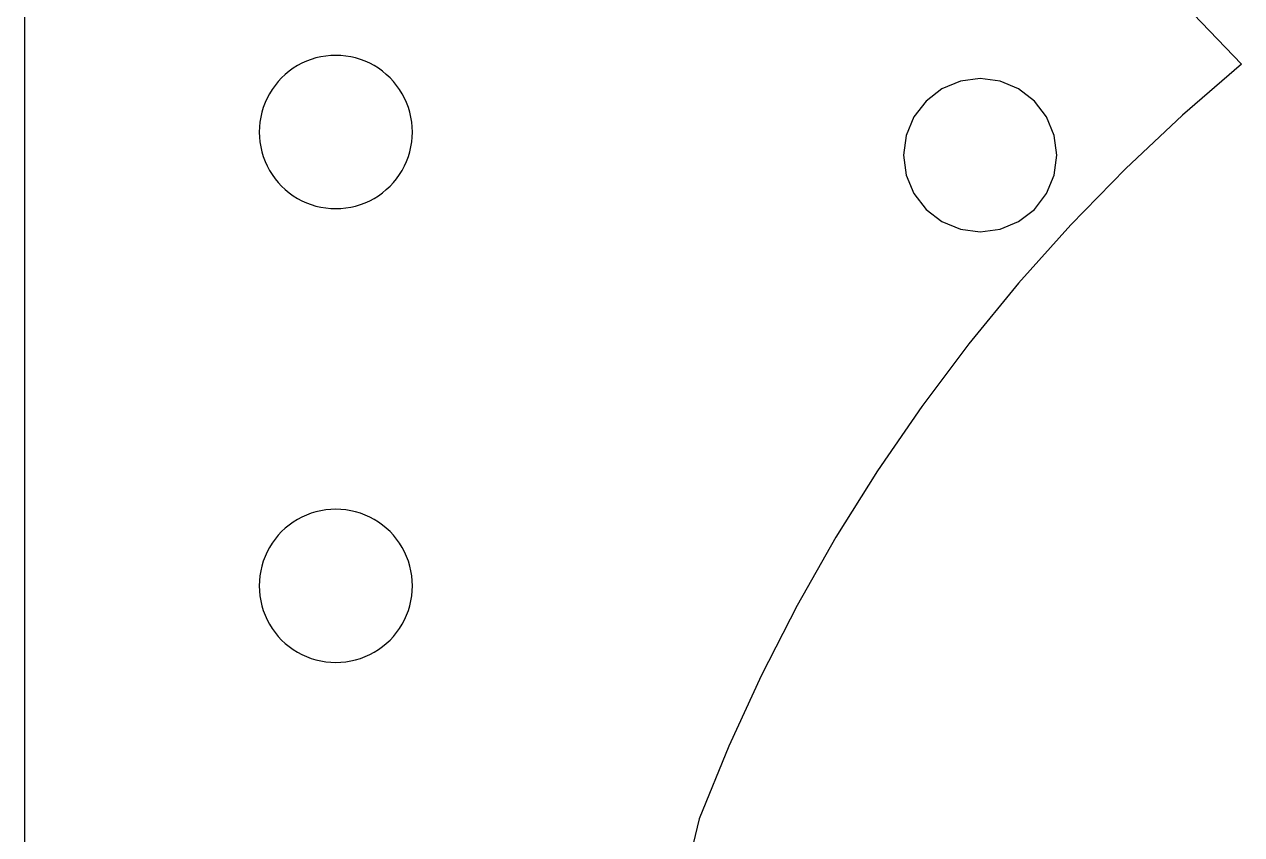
# Model space of a CAD drawing. Header units: metres. Extents: x 14 to 46, y 3 to 132.
# Drawn here: x 20.4 to 45.82, y 19.28 to 36.2 of the extents above; entities that cross this region are included whole.
import ezdxf

# ---------------------------------------------------------------- set-up
doc = ezdxf.new("R2010")
doc.units = ezdxf.units.M

msp = doc.modelspace()

# ---------------------------------------------------------------- linework, layer by layer
at = {"layer": 'Arm#1'}
for p, q in [((20.401, 42.518), (20.399, 15.942)), ((45.819, 35.373), (41.318, 40.062)), ((26.103, 35.34), (26.014, 35.285)), ((26.103, 35.34), (26.014, 35.285)), ((26.103, 35.34, -4), (26.014, 35.285, -4)), ((26.195, 35.389), (26.103, 35.34)), ((26.195, 35.389, -4), (26.103, 35.34, -4)), ((26.195, 35.389), (26.103, 35.34)), ((26.103, 35.34, -4), (26.103, 35.34)), ((26.291, 35.433), (26.195, 35.389)), ((26.291, 35.433), (26.195, 35.389)), ((26.291, 35.433, -4), (26.195, 35.389, -4)), ((26.195, 35.389, -4), (26.195, 35.389)), ((26.389, 35.47), (26.291, 35.433)), ((26.389, 35.47, -4), (26.291, 35.433, -4)), ((26.389, 35.47), (26.291, 35.433)), ((26.291, 35.433, -4), (26.291, 35.433)), ((26.489, 35.5), (26.389, 35.47)), ((26.489, 35.5, -4), (26.389, 35.47, -4)), ((26.489, 35.5), (26.389, 35.47)), ((26.389, 35.47, -4), (26.389, 35.47)), ((26.591, 35.524), (26.489, 35.5)), ((26.591, 35.524, -4), (26.489, 35.5, -4)), ((26.591, 35.524), (26.489, 35.5)), ((26.489, 35.5, -4), (26.489, 35.5)), ((26.694, 35.541), (26.591, 35.524)), ((26.694, 35.541, -4), (26.591, 35.524, -4)), ((26.694, 35.541), (26.591, 35.524)), ((26.591, 35.524, -4), (26.591, 35.524)), ((26.798, 35.551), (26.694, 35.541)), ((26.798, 35.551), (26.694, 35.541)), ((26.798, 35.551, -4), (26.694, 35.541, -4)), ((26.694, 35.541, -4), (26.694, 35.541)), ((26.903, 35.554), (26.798, 35.551)), ((26.903, 35.554), (26.798, 35.551)), ((26.903, 35.554, -4), (26.798, 35.551, -4)), ((26.798, 35.551, -4), (26.798, 35.551)), ((27.008, 35.551), (26.903, 35.554)), ((27.008, 35.551), (26.903, 35.554)), ((26.903, 35.554, -4), (26.903, 35.554)), ((27.008, 35.551, -4), (26.903, 35.554, -4)), ((27.112, 35.541), (27.008, 35.551)), ((27.112, 35.541, -4), (27.008, 35.551, -4)), ((27.112, 35.541), (27.008, 35.551)), ((27.008, 35.551, -4), (27.008, 35.551)), ((27.215, 35.524), (27.112, 35.541)), ((27.112, 35.541, -4), (27.112, 35.541)), ((27.215, 35.524), (27.112, 35.541)), ((27.215, 35.524, -4), (27.112, 35.541, -4)), ((27.317, 35.5), (27.215, 35.524)), ((27.317, 35.5, -4), (27.215, 35.524, -4)), ((27.317, 35.5), (27.215, 35.524)), ((27.215, 35.524, -4), (27.215, 35.524)), ((27.417, 35.47), (27.317, 35.5)), ((27.317, 35.5, -4), (27.317, 35.5)), ((27.417, 35.47, -4), (27.317, 35.5, -4)), ((27.417, 35.47), (27.317, 35.5)), ((27.515, 35.433), (27.417, 35.47)), ((27.515, 35.433, -4), (27.417, 35.47, -4)), ((27.417, 35.47, -4), (27.417, 35.47)), ((27.515, 35.433), (27.417, 35.47)), ((27.611, 35.389), (27.515, 35.433)), ((27.611, 35.389, -4), (27.515, 35.433, -4)), ((27.611, 35.389), (27.515, 35.433)), ((27.515, 35.433, -4), (27.515, 35.433)), ((27.703, 35.34), (27.611, 35.389)), ((27.611, 35.389, -4), (27.611, 35.389)), ((27.703, 35.34), (27.611, 35.389)), ((27.703, 35.34, -4), (27.611, 35.389, -4)), ((27.792, 35.285), (27.703, 35.34)), ((27.792, 35.285), (27.703, 35.34)), ((27.703, 35.34, -4), (27.703, 35.34)), ((27.792, 35.285, -4), (27.703, 35.34, -4)), ((45.819, 35.373), (44.582, 34.305)), ((25.772, 35.086), (25.7, 35.009)), ((25.772, 35.086, -4), (25.7, 35.009, -4)), ((25.772, 35.086), (25.7, 35.009)), ((25.848, 35.157), (25.772, 35.086)), ((25.848, 35.157), (25.772, 35.086)), ((25.848, 35.157, -4), (25.772, 35.086, -4)), ((25.772, 35.086, -4), (25.772, 35.086)), ((25.929, 35.224), (25.848, 35.157)), ((25.929, 35.224), (25.848, 35.157)), ((25.929, 35.224, -4), (25.848, 35.157, -4)), ((25.848, 35.157, -4), (25.848, 35.157)), ((26.014, 35.285), (25.929, 35.224)), ((26.014, 35.285), (25.929, 35.224)), ((26.014, 35.285, -4), (25.929, 35.224, -4)), ((25.929, 35.224, -4), (25.929, 35.224)), ((26.014, 35.285, -4), (26.014, 35.285)), ((27.877, 35.224), (27.792, 35.285)), ((27.792, 35.285, -4), (27.792, 35.285)), ((27.877, 35.224, -4), (27.792, 35.285, -4)), ((27.877, 35.224), (27.792, 35.285)), ((27.958, 35.157), (27.877, 35.224)), ((27.958, 35.157, -4), (27.877, 35.224, -4)), ((27.958, 35.157), (27.877, 35.224)), ((27.877, 35.224, -4), (27.877, 35.224)), ((28.035, 35.086), (27.958, 35.157)), ((27.958, 35.157, -4), (27.958, 35.157)), ((28.035, 35.086, -4), (27.958, 35.157, -4)), ((28.035, 35.086), (27.958, 35.157)), ((28.106, 35.009), (28.035, 35.086)), ((28.035, 35.086, -4), (28.035, 35.086)), ((28.106, 35.009, -4), (28.035, 35.086, -4)), ((28.106, 35.009), (28.035, 35.086)), ((25.573, 34.843), (25.518, 34.754)), ((25.573, 34.843, -4), (25.518, 34.754, -4)), ((25.573, 34.843), (25.518, 34.754)), ((25.634, 34.928), (25.573, 34.843)), ((25.634, 34.928, -4), (25.573, 34.843, -4)), ((25.634, 34.928), (25.573, 34.843)), ((25.573, 34.843, -4), (25.573, 34.843)), ((25.7, 35.009), (25.634, 34.928)), ((25.7, 35.009, -4), (25.634, 34.928, -4)), ((25.7, 35.009), (25.634, 34.928)), ((25.634, 34.928, -4), (25.634, 34.928)), ((25.7, 35.009, -4), (25.7, 35.009)), ((28.173, 34.928), (28.106, 35.009)), ((28.173, 34.928, -4), (28.106, 35.009, -4)), ((28.106, 35.009, -4), (28.106, 35.009)), ((28.173, 34.928), (28.106, 35.009)), ((28.233, 34.843), (28.173, 34.928)), ((28.233, 34.843, -4), (28.173, 34.928, -4)), ((28.233, 34.843), (28.173, 34.928)), ((28.173, 34.928, -4), (28.173, 34.928)), ((28.289, 34.754), (28.233, 34.843)), ((28.233, 34.843, -4), (28.233, 34.843)), ((28.289, 34.754), (28.233, 34.843)), ((28.289, 34.754, -4), (28.233, 34.843, -4)), ((39.561, 34.855), (39.23, 34.601)), ((39.947, 35.015), (39.561, 34.855)), ((40.361, 35.07), (39.947, 35.015)), ((40.775, 35.015), (40.361, 35.07)), ((41.161, 34.855), (40.775, 35.015)), ((41.493, 34.601), (41.161, 34.855)), ((25.468, 34.662), (25.425, 34.567)), ((25.468, 34.662), (25.425, 34.567)), ((25.468, 34.662, -4), (25.425, 34.567, -4)), ((25.518, 34.754), (25.468, 34.662)), ((25.518, 34.754), (25.468, 34.662)), ((25.518, 34.754, -4), (25.468, 34.662, -4)), ((25.468, 34.662, -4), (25.468, 34.662)), ((25.518, 34.754, -4), (25.518, 34.754)), ((28.338, 34.662), (28.289, 34.754)), ((28.289, 34.754, -4), (28.289, 34.754)), ((28.338, 34.662, -4), (28.289, 34.754, -4)), ((28.338, 34.662), (28.289, 34.754)), ((28.381, 34.567), (28.338, 34.662)), ((28.381, 34.567, -4), (28.338, 34.662, -4)), ((28.381, 34.567), (28.338, 34.662)), ((28.338, 34.662, -4), (28.338, 34.662)), ((39.23, 34.601), (38.976, 34.27)), ((41.747, 34.27), (41.493, 34.601)), ((25.358, 34.369), (25.334, 34.267)), ((25.358, 34.369, -4), (25.334, 34.267, -4)), ((25.358, 34.369), (25.334, 34.267)), ((25.388, 34.469), (25.358, 34.369)), ((25.388, 34.469, -4), (25.358, 34.369, -4)), ((25.388, 34.469), (25.358, 34.369)), ((25.358, 34.369, -4), (25.358, 34.369)), ((25.425, 34.567), (25.388, 34.469)), ((25.425, 34.567), (25.388, 34.469)), ((25.425, 34.567, -4), (25.388, 34.469, -4)), ((25.388, 34.469, -4), (25.388, 34.469)), ((25.425, 34.567, -4), (25.425, 34.567)), ((28.418, 34.469), (28.381, 34.567)), ((28.381, 34.567, -4), (28.381, 34.567)), ((28.418, 34.469), (28.381, 34.567)), ((28.418, 34.469, -4), (28.381, 34.567, -4)), ((28.449, 34.369), (28.418, 34.469)), ((28.449, 34.369, -4), (28.418, 34.469, -4)), ((28.449, 34.369), (28.418, 34.469)), ((28.418, 34.469, -4), (28.418, 34.469)), ((28.472, 34.267), (28.449, 34.369)), ((28.449, 34.369, -4), (28.449, 34.369)), ((28.472, 34.267), (28.449, 34.369)), ((28.472, 34.267, -4), (28.449, 34.369, -4)), ((25.317, 34.163), (25.307, 34.059)), ((25.317, 34.163), (25.307, 34.059)), ((25.317, 34.163, -4), (25.307, 34.059, -4)), ((25.334, 34.267), (25.317, 34.163)), ((25.334, 34.267, -4), (25.317, 34.163, -4)), ((25.334, 34.267), (25.317, 34.163)), ((25.317, 34.163, -4), (25.317, 34.163)), ((25.334, 34.267, -4), (25.334, 34.267)), ((28.489, 34.163), (28.472, 34.267)), ((28.472, 34.267, -4), (28.472, 34.267)), ((28.489, 34.163, -4), (28.472, 34.267, -4)), ((28.489, 34.163), (28.472, 34.267)), ((28.5, 34.059), (28.489, 34.163)), ((28.489, 34.163, -4), (28.489, 34.163)), ((28.5, 34.059, -4), (28.489, 34.163, -4)), ((28.5, 34.059), (28.489, 34.163)), ((38.976, 34.27), (38.816, 33.884)), ((41.907, 33.884), (41.747, 34.27)), ((44.582, 34.305), (43.392, 33.184)), ((25.307, 34.059), (25.303, 33.954)), ((25.307, 34.059, -4), (25.303, 33.954, -4)), ((25.307, 34.059), (25.303, 33.954)), ((25.303, 33.954), (25.307, 33.85)), ((25.303, 33.954), (25.307, 33.85)), ((25.303, 33.954, -4), (25.303, 33.954)), ((25.303, 33.954, -4), (25.307, 33.85, -4)), ((25.307, 34.059, -4), (25.307, 34.059)), ((25.307, 33.85), (25.317, 33.746)), ((25.307, 33.85), (25.317, 33.746)), ((25.307, 33.85, -4), (25.317, 33.746, -4)), ((25.307, 33.85, -4), (25.307, 33.85)), ((28.489, 33.746), (28.5, 33.85)), ((28.489, 33.746, -4), (28.5, 33.85, -4)), ((28.489, 33.746), (28.5, 33.85)), ((28.503, 33.954), (28.5, 34.059)), ((28.503, 33.954, -4), (28.5, 34.059, -4)), ((28.503, 33.954), (28.5, 34.059)), ((28.5, 34.059, -4), (28.5, 34.059)), ((28.5, 33.85), (28.503, 33.954)), ((28.5, 33.85), (28.503, 33.954)), ((28.5, 33.85, -4), (28.503, 33.954, -4)), ((28.5, 33.85, -4), (28.5, 33.85)), ((28.503, 33.954, -4), (28.503, 33.954)), ((38.816, 33.884), (38.761, 33.47)), ((41.961, 33.47), (41.907, 33.884)), ((25.317, 33.746), (25.334, 33.642)), ((25.317, 33.746, -4), (25.317, 33.746)), ((25.317, 33.746, -4), (25.334, 33.642, -4)), ((25.317, 33.746), (25.334, 33.642)), ((25.334, 33.642), (25.358, 33.54)), ((25.334, 33.642, -4), (25.334, 33.642)), ((25.334, 33.642, -4), (25.358, 33.54, -4)), ((25.334, 33.642), (25.358, 33.54)), ((28.449, 33.54), (28.472, 33.642)), ((28.449, 33.54, -4), (28.472, 33.642, -4)), ((28.449, 33.54), (28.472, 33.642)), ((28.472, 33.642), (28.489, 33.746)), ((28.472, 33.642, -4), (28.489, 33.746, -4)), ((28.472, 33.642), (28.489, 33.746)), ((28.472, 33.642, -4), (28.472, 33.642)), ((28.489, 33.746, -4), (28.489, 33.746)), ((25.358, 33.54), (25.388, 33.44)), ((25.358, 33.54), (25.388, 33.44)), ((25.358, 33.54, -4), (25.388, 33.44, -4)), ((25.358, 33.54, -4), (25.358, 33.54)), ((25.388, 33.44), (25.425, 33.342)), ((25.388, 33.44, -4), (25.425, 33.342, -4)), ((25.388, 33.44, -4), (25.388, 33.44)), ((25.388, 33.44), (25.425, 33.342)), ((25.425, 33.342), (25.468, 33.247)), ((25.425, 33.342), (25.468, 33.247)), ((25.425, 33.342, -4), (25.425, 33.342)), ((25.425, 33.342, -4), (25.468, 33.247, -4)), ((28.338, 33.247), (28.381, 33.342)), ((28.338, 33.247), (28.381, 33.342)), ((28.338, 33.247, -4), (28.381, 33.342, -4)), ((28.381, 33.342), (28.418, 33.44)), ((28.381, 33.342, -4), (28.418, 33.44, -4)), ((28.381, 33.342), (28.418, 33.44)), ((28.381, 33.342, -4), (28.381, 33.342)), ((28.418, 33.44), (28.449, 33.54)), ((28.418, 33.44, -4), (28.449, 33.54, -4)), ((28.418, 33.44), (28.449, 33.54)), ((28.418, 33.44, -4), (28.418, 33.44)), ((28.449, 33.54, -4), (28.449, 33.54)), ((38.761, 33.47), (38.816, 33.055)), ((41.907, 33.055), (41.961, 33.47)), ((25.468, 33.247), (25.518, 33.154)), ((25.468, 33.247, -4), (25.468, 33.247)), ((25.468, 33.247, -4), (25.518, 33.154, -4)), ((25.468, 33.247), (25.518, 33.154)), ((25.518, 33.154), (25.573, 33.066)), ((25.518, 33.154), (25.573, 33.066)), ((25.518, 33.154, -4), (25.573, 33.066, -4)), ((25.518, 33.154, -4), (25.518, 33.154)), ((25.573, 33.066), (25.634, 32.98)), ((25.573, 33.066, -4), (25.573, 33.066)), ((25.573, 33.066), (25.634, 32.98)), ((25.573, 33.066, -4), (25.634, 32.98, -4)), ((28.173, 32.98), (28.233, 33.066)), ((28.173, 32.98, -4), (28.233, 33.066, -4)), ((28.173, 32.98), (28.233, 33.066)), ((28.233, 33.066), (28.289, 33.154)), ((28.233, 33.066, -4), (28.289, 33.154, -4)), ((28.233, 33.066), (28.289, 33.154)), ((28.233, 33.066, -4), (28.233, 33.066)), ((28.289, 33.154), (28.338, 33.247)), ((28.289, 33.154), (28.338, 33.247)), ((28.289, 33.154, -4), (28.338, 33.247, -4)), ((28.289, 33.154, -4), (28.289, 33.154)), ((28.338, 33.247, -4), (28.338, 33.247)), ((38.816, 33.055), (38.976, 32.67)), ((41.747, 32.67), (41.907, 33.055)), ((43.392, 33.184), (42.25, 32.013)), ((25.634, 32.98), (25.7, 32.899)), ((25.634, 32.98), (25.7, 32.899)), ((25.634, 32.98, -4), (25.7, 32.899, -4)), ((25.634, 32.98, -4), (25.634, 32.98)), ((25.7, 32.899), (25.772, 32.823)), ((25.7, 32.899, -4), (25.7, 32.899)), ((25.7, 32.899, -4), (25.772, 32.823, -4)), ((25.7, 32.899), (25.772, 32.823)), ((25.772, 32.823), (25.848, 32.751)), ((25.772, 32.823, -4), (25.772, 32.823)), ((25.772, 32.823), (25.848, 32.751)), ((25.772, 32.823, -4), (25.848, 32.751, -4)), ((27.958, 32.751), (28.035, 32.823)), ((27.958, 32.751, -4), (28.035, 32.823, -4)), ((27.958, 32.751), (28.035, 32.823)), ((28.035, 32.823), (28.106, 32.899)), ((28.035, 32.823, -4), (28.106, 32.899, -4)), ((28.035, 32.823), (28.106, 32.899)), ((28.035, 32.823, -4), (28.035, 32.823)), ((28.106, 32.899), (28.173, 32.98)), ((28.106, 32.899, -4), (28.173, 32.98, -4)), ((28.106, 32.899), (28.173, 32.98)), ((28.106, 32.899, -4), (28.106, 32.899)), ((28.173, 32.98, -4), (28.173, 32.98)), ((25.848, 32.751), (25.929, 32.685)), ((25.848, 32.751, -4), (25.848, 32.751)), ((25.848, 32.751, -4), (25.929, 32.685, -4)), ((25.848, 32.751), (25.929, 32.685)), ((25.929, 32.685), (26.014, 32.624)), ((25.929, 32.685, -4), (26.014, 32.624, -4)), ((25.929, 32.685, -4), (25.929, 32.685)), ((25.929, 32.685), (26.014, 32.624)), ((26.014, 32.624), (26.103, 32.569)), ((26.014, 32.624, -4), (26.014, 32.624)), ((26.014, 32.624, -4), (26.103, 32.569, -4)), ((26.014, 32.624), (26.103, 32.569)), ((26.103, 32.569), (26.195, 32.519)), ((26.103, 32.569), (26.195, 32.519)), ((26.103, 32.569, -4), (26.103, 32.569)), ((26.103, 32.569, -4), (26.195, 32.519, -4)), ((27.611, 32.519), (27.703, 32.569)), ((27.611, 32.519, -4), (27.703, 32.569, -4)), ((27.611, 32.519), (27.703, 32.569)), ((27.703, 32.569), (27.792, 32.624)), ((27.703, 32.569, -4), (27.792, 32.624, -4)), ((27.703, 32.569), (27.792, 32.624)), ((27.703, 32.569, -4), (27.703, 32.569)), ((27.792, 32.624), (27.877, 32.685)), ((27.792, 32.624), (27.877, 32.685)), ((27.792, 32.624, -4), (27.877, 32.685, -4)), ((27.792, 32.624, -4), (27.792, 32.624)), ((27.877, 32.685), (27.958, 32.751)), ((27.877, 32.685, -4), (27.958, 32.751, -4)), ((27.877, 32.685), (27.958, 32.751)), ((27.877, 32.685, -4), (27.877, 32.685)), ((27.958, 32.751, -4), (27.958, 32.751)), ((38.976, 32.67), (39.23, 32.338)), ((41.493, 32.338), (41.747, 32.67)), ((26.195, 32.519), (26.291, 32.476)), ((26.195, 32.519, -4), (26.291, 32.476, -4)), ((26.195, 32.519, -4), (26.195, 32.519)), ((26.195, 32.519), (26.291, 32.476)), ((26.291, 32.476), (26.389, 32.439)), ((26.291, 32.476, -4), (26.291, 32.476)), ((26.291, 32.476, -4), (26.389, 32.439, -4)), ((26.291, 32.476), (26.389, 32.439)), ((26.389, 32.439), (26.489, 32.409)), ((26.389, 32.439, -4), (26.489, 32.409, -4)), ((26.389, 32.439, -4), (26.389, 32.439)), ((26.389, 32.439), (26.489, 32.409)), ((26.489, 32.409), (26.591, 32.385)), ((26.489, 32.409), (26.591, 32.385)), ((26.489, 32.409, -4), (26.591, 32.385, -4)), ((26.489, 32.409, -4), (26.489, 32.409)), ((26.591, 32.385), (26.694, 32.368)), ((26.591, 32.385), (26.694, 32.368)), ((26.591, 32.385, -4), (26.694, 32.368, -4)), ((26.591, 32.385, -4), (26.591, 32.385)), ((26.694, 32.368), (26.798, 32.358)), ((26.694, 32.368, -4), (26.694, 32.368)), ((26.694, 32.368, -4), (26.798, 32.358, -4)), ((26.694, 32.368), (26.798, 32.358)), ((26.798, 32.358), (26.903, 32.354)), ((26.798, 32.358, -4), (26.798, 32.358)), ((26.798, 32.358), (26.903, 32.354)), ((26.798, 32.358, -4), (26.903, 32.354, -4)), ((26.903, 32.354), (27.008, 32.358)), ((26.903, 32.354, -4), (27.008, 32.358, -4)), ((26.903, 32.354), (27.008, 32.358)), ((26.903, 32.354, -4), (26.903, 32.354)), ((27.008, 32.358), (27.112, 32.368)), ((27.008, 32.358), (27.112, 32.368)), ((27.008, 32.358, -4), (27.112, 32.368, -4)), ((27.008, 32.358, -4), (27.008, 32.358)), ((27.112, 32.368), (27.215, 32.385)), ((27.112, 32.368, -4), (27.215, 32.385, -4)), ((27.112, 32.368), (27.215, 32.385)), ((27.112, 32.368, -4), (27.112, 32.368)), ((27.215, 32.385), (27.317, 32.409)), ((27.215, 32.385), (27.317, 32.409)), ((27.215, 32.385, -4), (27.317, 32.409, -4)), ((27.215, 32.385, -4), (27.215, 32.385)), ((27.317, 32.409), (27.417, 32.439)), ((27.317, 32.409, -4), (27.417, 32.439, -4)), ((27.317, 32.409), (27.417, 32.439)), ((27.317, 32.409, -4), (27.317, 32.409)), ((27.417, 32.439), (27.515, 32.476)), ((27.417, 32.439, -4), (27.515, 32.476, -4)), ((27.417, 32.439), (27.515, 32.476)), ((27.417, 32.439, -4), (27.417, 32.439)), ((27.515, 32.476), (27.611, 32.519)), ((27.515, 32.476), (27.611, 32.519)), ((27.515, 32.476, -4), (27.611, 32.519, -4)), ((27.515, 32.476, -4), (27.515, 32.476)), ((27.611, 32.519, -4), (27.611, 32.519)), ((39.23, 32.338), (39.561, 32.084)), ((41.161, 32.084), (41.493, 32.338)), ((39.561, 32.084), (39.947, 31.924)), ((40.775, 31.924), (41.161, 32.084)), ((39.947, 31.924), (40.361, 31.87)), ((40.361, 31.87), (40.775, 31.924)), ((42.25, 32.013), (41.16, 30.795)), ((41.16, 30.795), (40.122, 29.532)), ((40.122, 29.532), (39.139, 28.225)), ((39.139, 28.225), (38.213, 26.877)), ((38.213, 26.877), (37.346, 25.492)), ((26.291, 25.957), (26.195, 25.914)), ((26.291, 25.957, -4), (26.195, 25.914, -4)), ((26.291, 25.957), (26.195, 25.914)), ((26.389, 25.994), (26.291, 25.957)), ((26.389, 25.994), (26.291, 25.957)), ((26.389, 25.994, -4), (26.291, 25.957, -4)), ((26.291, 25.957, -4), (26.291, 25.957)), ((26.489, 26.025), (26.389, 25.994)), ((26.489, 26.025, -4), (26.389, 25.994, -4)), ((26.489, 26.025), (26.389, 25.994)), ((26.389, 25.994, -4), (26.389, 25.994)), ((26.591, 26.048), (26.489, 26.025)), ((26.591, 26.048, -4), (26.489, 26.025, -4)), ((26.591, 26.048), (26.489, 26.025)), ((26.489, 26.025, -4), (26.489, 26.025)), ((26.694, 26.066), (26.591, 26.048)), ((26.694, 26.066, -4), (26.591, 26.048, -4)), ((26.694, 26.066), (26.591, 26.048)), ((26.591, 26.048, -4), (26.591, 26.048)), ((26.798, 26.076), (26.694, 26.066)), ((26.798, 26.076), (26.694, 26.066)), ((26.798, 26.076, -4), (26.694, 26.066, -4)), ((26.694, 26.066, -4), (26.694, 26.066)), ((26.903, 26.079), (26.798, 26.076)), ((26.903, 26.079, -4), (26.798, 26.076, -4)), ((26.903, 26.079), (26.798, 26.076)), ((26.798, 26.076, -4), (26.798, 26.076)), ((27.008, 26.076), (26.903, 26.079)), ((26.903, 26.079, -4), (26.903, 26.079)), ((27.008, 26.076, -4), (26.903, 26.079, -4)), ((27.008, 26.076), (26.903, 26.079)), ((27.112, 26.066), (27.008, 26.076)), ((27.112, 26.066, -4), (27.008, 26.076, -4)), ((27.112, 26.066), (27.008, 26.076)), ((27.008, 26.076, -4), (27.008, 26.076)), ((27.215, 26.048), (27.112, 26.066)), ((27.112, 26.066, -4), (27.112, 26.066)), ((27.215, 26.048), (27.112, 26.066)), ((27.215, 26.048, -4), (27.112, 26.066, -4)), ((27.317, 26.025), (27.215, 26.048)), ((27.317, 26.025, -4), (27.215, 26.048, -4)), ((27.215, 26.048, -4), (27.215, 26.048)), ((27.317, 26.025), (27.215, 26.048)), ((27.417, 25.994), (27.317, 26.025)), ((27.317, 26.025, -4), (27.317, 26.025)), ((27.417, 25.994, -4), (27.317, 26.025, -4)), ((27.417, 25.994), (27.317, 26.025)), ((27.515, 25.957), (27.417, 25.994)), ((27.417, 25.994, -4), (27.417, 25.994)), ((27.515, 25.957, -4), (27.417, 25.994, -4)), ((27.515, 25.957), (27.417, 25.994)), ((27.611, 25.914), (27.515, 25.957)), ((27.515, 25.957, -4), (27.515, 25.957)), ((27.611, 25.914, -4), (27.515, 25.957, -4)), ((27.611, 25.914), (27.515, 25.957)), ((25.848, 25.682), (25.772, 25.611)), ((25.848, 25.682, -4), (25.772, 25.611, -4)), ((25.848, 25.682), (25.772, 25.611)), ((25.929, 25.749), (25.848, 25.682)), ((25.929, 25.749, -4), (25.848, 25.682, -4)), ((25.929, 25.749), (25.848, 25.682)), ((25.848, 25.682, -4), (25.848, 25.682)), ((26.014, 25.81), (25.929, 25.749)), ((26.014, 25.81, -4), (25.929, 25.749, -4)), ((26.014, 25.81), (25.929, 25.749)), ((25.929, 25.749, -4), (25.929, 25.749)), ((26.103, 25.865), (26.014, 25.81)), ((26.103, 25.865, -4), (26.014, 25.81, -4)), ((26.103, 25.865), (26.014, 25.81)), ((26.014, 25.81, -4), (26.014, 25.81)), ((26.195, 25.914), (26.103, 25.865)), ((26.195, 25.914, -4), (26.103, 25.865, -4)), ((26.195, 25.914), (26.103, 25.865)), ((26.103, 25.865, -4), (26.103, 25.865)), ((26.195, 25.914, -4), (26.195, 25.914)), ((27.703, 25.865), (27.611, 25.914)), ((27.611, 25.914, -4), (27.611, 25.914)), ((27.703, 25.865, -4), (27.611, 25.914, -4)), ((27.703, 25.865), (27.611, 25.914)), ((27.792, 25.81), (27.703, 25.865)), ((27.792, 25.81, -4), (27.703, 25.865, -4)), ((27.792, 25.81), (27.703, 25.865)), ((27.703, 25.865, -4), (27.703, 25.865)), ((27.877, 25.749), (27.792, 25.81)), ((27.792, 25.81, -4), (27.792, 25.81)), ((27.877, 25.749), (27.792, 25.81)), ((27.877, 25.749, -4), (27.792, 25.81, -4)), ((27.958, 25.682), (27.877, 25.749)), ((27.958, 25.682), (27.877, 25.749)), ((27.958, 25.682, -4), (27.877, 25.749, -4)), ((27.877, 25.749, -4), (27.877, 25.749)), ((28.035, 25.611), (27.958, 25.682)), ((28.035, 25.611, -4), (27.958, 25.682, -4)), ((28.035, 25.611), (27.958, 25.682)), ((27.958, 25.682, -4), (27.958, 25.682)), ((25.634, 25.453), (25.573, 25.368)), ((25.634, 25.453), (25.573, 25.368)), ((25.634, 25.453, -4), (25.573, 25.368, -4)), ((25.7, 25.534), (25.634, 25.453)), ((25.7, 25.534, -4), (25.634, 25.453, -4)), ((25.7, 25.534), (25.634, 25.453)), ((25.634, 25.453, -4), (25.634, 25.453)), ((25.772, 25.611), (25.7, 25.534)), ((25.772, 25.611, -4), (25.7, 25.534, -4)), ((25.772, 25.611), (25.7, 25.534)), ((25.7, 25.534, -4), (25.7, 25.534)), ((25.772, 25.611, -4), (25.772, 25.611)), ((28.106, 25.534), (28.035, 25.611)), ((28.035, 25.611, -4), (28.035, 25.611)), ((28.106, 25.534), (28.035, 25.611)), ((28.106, 25.534, -4), (28.035, 25.611, -4)), ((28.173, 25.453), (28.106, 25.534)), ((28.173, 25.453, -4), (28.106, 25.534, -4)), ((28.173, 25.453), (28.106, 25.534)), ((28.106, 25.534, -4), (28.106, 25.534)), ((28.233, 25.368), (28.173, 25.453)), ((28.173, 25.453, -4), (28.173, 25.453)), ((28.233, 25.368, -4), (28.173, 25.453, -4)), ((28.233, 25.368), (28.173, 25.453)), ((37.346, 25.492), (36.538, 24.07)), ((25.468, 25.187), (25.425, 25.092)), ((25.468, 25.187), (25.425, 25.092)), ((25.468, 25.187, -4), (25.425, 25.092, -4)), ((25.518, 25.279), (25.468, 25.187)), ((25.518, 25.279, -4), (25.468, 25.187, -4)), ((25.518, 25.279), (25.468, 25.187)), ((25.468, 25.187, -4), (25.468, 25.187)), ((25.573, 25.368), (25.518, 25.279)), ((25.573, 25.368, -4), (25.518, 25.279, -4)), ((25.573, 25.368), (25.518, 25.279)), ((25.518, 25.279, -4), (25.518, 25.279)), ((25.573, 25.368, -4), (25.573, 25.368)), ((28.289, 25.279), (28.233, 25.368)), ((28.289, 25.279, -4), (28.233, 25.368, -4)), ((28.233, 25.368, -4), (28.233, 25.368)), ((28.289, 25.279), (28.233, 25.368)), ((28.338, 25.187), (28.289, 25.279)), ((28.338, 25.187), (28.289, 25.279)), ((28.338, 25.187, -4), (28.289, 25.279, -4)), ((28.289, 25.279, -4), (28.289, 25.279)), ((28.381, 25.092), (28.338, 25.187)), ((28.338, 25.187, -4), (28.338, 25.187)), ((28.381, 25.092, -4), (28.338, 25.187, -4)), ((28.381, 25.092), (28.338, 25.187)), ((25.388, 24.994), (25.358, 24.893)), ((25.388, 24.994, -4), (25.358, 24.893, -4)), ((25.388, 24.994), (25.358, 24.893)), ((25.425, 25.092), (25.388, 24.994)), ((25.425, 25.092), (25.388, 24.994)), ((25.425, 25.092, -4), (25.388, 24.994, -4)), ((25.388, 24.994, -4), (25.388, 24.994)), ((25.425, 25.092, -4), (25.425, 25.092)), ((28.418, 24.994), (28.381, 25.092)), ((28.381, 25.092, -4), (28.381, 25.092)), ((28.418, 24.994, -4), (28.381, 25.092, -4)), ((28.418, 24.994), (28.381, 25.092)), ((28.449, 24.893), (28.418, 24.994)), ((28.418, 24.994, -4), (28.418, 24.994)), ((28.449, 24.893, -4), (28.418, 24.994, -4)), ((28.449, 24.893), (28.418, 24.994)), ((25.317, 24.688), (25.307, 24.584)), ((25.317, 24.688, -4), (25.307, 24.584, -4)), ((25.317, 24.688), (25.307, 24.584)), ((25.334, 24.791), (25.317, 24.688)), ((25.334, 24.791, -4), (25.317, 24.688, -4)), ((25.334, 24.791), (25.317, 24.688)), ((25.317, 24.688, -4), (25.317, 24.688)), ((25.358, 24.893), (25.334, 24.791)), ((25.358, 24.893), (25.334, 24.791)), ((25.358, 24.893, -4), (25.334, 24.791, -4)), ((25.334, 24.791, -4), (25.334, 24.791)), ((25.358, 24.893, -4), (25.358, 24.893)), ((28.472, 24.791), (28.449, 24.893)), ((28.449, 24.893, -4), (28.449, 24.893)), ((28.472, 24.791, -4), (28.449, 24.893, -4)), ((28.472, 24.791), (28.449, 24.893)), ((28.489, 24.688), (28.472, 24.791)), ((28.472, 24.791, -4), (28.472, 24.791)), ((28.489, 24.688), (28.472, 24.791)), ((28.489, 24.688, -4), (28.472, 24.791, -4)), ((28.5, 24.584), (28.489, 24.688)), ((28.489, 24.688, -4), (28.489, 24.688)), ((28.5, 24.584, -4), (28.489, 24.688, -4)), ((28.5, 24.584), (28.489, 24.688)), ((25.307, 24.584), (25.303, 24.479)), ((25.307, 24.584), (25.303, 24.479)), ((25.307, 24.584, -4), (25.303, 24.479, -4)), ((25.303, 24.479), (25.307, 24.375)), ((25.303, 24.479, -4), (25.303, 24.479)), ((25.303, 24.479), (25.307, 24.375)), ((25.303, 24.479, -4), (25.307, 24.375, -4)), ((25.307, 24.584, -4), (25.307, 24.584)), ((28.503, 24.479), (28.5, 24.584)), ((28.503, 24.479, -4), (28.5, 24.584, -4)), ((28.503, 24.479), (28.5, 24.584)), ((28.5, 24.584, -4), (28.5, 24.584)), ((28.5, 24.375), (28.503, 24.479)), ((28.5, 24.375), (28.503, 24.479)), ((28.5, 24.375, -4), (28.503, 24.479, -4)), ((28.503, 24.479, -4), (28.503, 24.479)), ((25.307, 24.375), (25.317, 24.27)), ((25.307, 24.375, -4), (25.307, 24.375)), ((25.307, 24.375, -4), (25.317, 24.27, -4)), ((25.307, 24.375), (25.317, 24.27)), ((25.317, 24.27), (25.334, 24.167)), ((25.317, 24.27, -4), (25.317, 24.27)), ((25.317, 24.27), (25.334, 24.167)), ((25.317, 24.27, -4), (25.334, 24.167, -4)), ((25.334, 24.167), (25.358, 24.065)), ((25.334, 24.167), (25.358, 24.065)), ((25.334, 24.167, -4), (25.334, 24.167)), ((25.334, 24.167, -4), (25.358, 24.065, -4)), ((28.449, 24.065), (28.472, 24.167)), ((28.449, 24.065, -4), (28.472, 24.167, -4)), ((28.449, 24.065), (28.472, 24.167)), ((28.472, 24.167), (28.489, 24.27)), ((28.472, 24.167, -4), (28.489, 24.27, -4)), ((28.472, 24.167), (28.489, 24.27)), ((28.472, 24.167, -4), (28.472, 24.167)), ((28.489, 24.27), (28.5, 24.375)), ((28.489, 24.27, -4), (28.5, 24.375, -4)), ((28.489, 24.27), (28.5, 24.375)), ((28.489, 24.27, -4), (28.489, 24.27)), ((28.5, 24.375, -4), (28.5, 24.375)), ((25.358, 24.065), (25.388, 23.965)), ((25.358, 24.065, -4), (25.388, 23.965, -4)), ((25.358, 24.065), (25.388, 23.965)), ((25.358, 24.065, -4), (25.358, 24.065)), ((25.388, 23.965), (25.425, 23.867)), ((25.388, 23.965, -4), (25.388, 23.965)), ((25.388, 23.965), (25.425, 23.867)), ((25.388, 23.965, -4), (25.425, 23.867, -4)), ((28.381, 23.867), (28.418, 23.965)), ((28.381, 23.867, -4), (28.418, 23.965, -4)), ((28.381, 23.867), (28.418, 23.965)), ((28.418, 23.965), (28.449, 24.065)), ((28.418, 23.965, -4), (28.449, 24.065, -4)), ((28.418, 23.965), (28.449, 24.065)), ((28.418, 23.965, -4), (28.418, 23.965)), ((28.449, 24.065, -4), (28.449, 24.065)), ((36.538, 24.07), (35.792, 22.616)), ((25.425, 23.867), (25.468, 23.772)), ((25.425, 23.867, -4), (25.425, 23.867)), ((25.425, 23.867), (25.468, 23.772)), ((25.425, 23.867, -4), (25.468, 23.772, -4)), ((25.468, 23.772), (25.518, 23.679)), ((25.468, 23.772, -4), (25.468, 23.772)), ((25.468, 23.772, -4), (25.518, 23.679, -4)), ((25.468, 23.772), (25.518, 23.679)), ((25.518, 23.679), (25.573, 23.59)), ((25.518, 23.679), (25.573, 23.59)), ((25.518, 23.679, -4), (25.518, 23.679)), ((25.518, 23.679, -4), (25.573, 23.59, -4)), ((28.233, 23.59), (28.289, 23.679)), ((28.233, 23.59), (28.289, 23.679)), ((28.233, 23.59, -4), (28.289, 23.679, -4)), ((28.289, 23.679), (28.338, 23.772)), ((28.289, 23.679, -4), (28.338, 23.772, -4)), ((28.289, 23.679), (28.338, 23.772)), ((28.289, 23.679, -4), (28.289, 23.679)), ((28.338, 23.772), (28.381, 23.867)), ((28.338, 23.772, -4), (28.381, 23.867, -4)), ((28.338, 23.772), (28.381, 23.867)), ((28.338, 23.772, -4), (28.338, 23.772)), ((28.381, 23.867, -4), (28.381, 23.867)), ((25.573, 23.59), (25.634, 23.505)), ((25.573, 23.59, -4), (25.573, 23.59)), ((25.573, 23.59, -4), (25.634, 23.505, -4)), ((25.573, 23.59), (25.634, 23.505)), ((25.634, 23.505), (25.7, 23.424)), ((25.634, 23.505, -4), (25.634, 23.505)), ((25.634, 23.505), (25.7, 23.424)), ((25.634, 23.505, -4), (25.7, 23.424, -4)), ((25.7, 23.424), (25.772, 23.348)), ((25.7, 23.424, -4), (25.772, 23.348, -4)), ((25.7, 23.424), (25.772, 23.348)), ((25.7, 23.424, -4), (25.7, 23.424)), ((28.035, 23.348), (28.106, 23.424)), ((28.035, 23.348), (28.106, 23.424)), ((28.035, 23.348, -4), (28.106, 23.424, -4)), ((28.106, 23.424), (28.173, 23.505)), ((28.106, 23.424, -4), (28.173, 23.505, -4)), ((28.106, 23.424), (28.173, 23.505)), ((28.106, 23.424, -4), (28.106, 23.424)), ((28.173, 23.505), (28.233, 23.59)), ((28.173, 23.505, -4), (28.233, 23.59, -4)), ((28.173, 23.505), (28.233, 23.59)), ((28.173, 23.505, -4), (28.173, 23.505)), ((28.233, 23.59, -4), (28.233, 23.59)), ((25.772, 23.348), (25.848, 23.276)), ((25.772, 23.348, -4), (25.772, 23.348)), ((25.772, 23.348, -4), (25.848, 23.276, -4)), ((25.772, 23.348), (25.848, 23.276)), ((25.848, 23.276), (25.929, 23.21)), ((25.848, 23.276, -4), (25.848, 23.276)), ((25.848, 23.276, -4), (25.929, 23.21, -4)), ((25.848, 23.276), (25.929, 23.21)), ((25.929, 23.21), (26.014, 23.149)), ((25.929, 23.21, -4), (26.014, 23.149, -4)), ((25.929, 23.21), (26.014, 23.149)), ((25.929, 23.21, -4), (25.929, 23.21)), ((26.014, 23.149), (26.103, 23.094)), ((26.014, 23.149, -4), (26.014, 23.149)), ((26.014, 23.149, -4), (26.103, 23.094, -4)), ((26.014, 23.149), (26.103, 23.094)), ((27.703, 23.094), (27.792, 23.149)), ((27.703, 23.094, -4), (27.792, 23.149, -4)), ((27.703, 23.094), (27.792, 23.149)), ((27.792, 23.149), (27.877, 23.21)), ((27.792, 23.149), (27.877, 23.21)), ((27.792, 23.149, -4), (27.877, 23.21, -4)), ((27.792, 23.149, -4), (27.792, 23.149)), ((27.877, 23.21), (27.958, 23.276)), ((27.877, 23.21, -4), (27.958, 23.276, -4)), ((27.877, 23.21), (27.958, 23.276)), ((27.877, 23.21, -4), (27.877, 23.21)), ((27.958, 23.276), (28.035, 23.348)), ((27.958, 23.276, -4), (28.035, 23.348, -4)), ((27.958, 23.276), (28.035, 23.348)), ((27.958, 23.276, -4), (27.958, 23.276)), ((28.035, 23.348, -4), (28.035, 23.348)), ((26.103, 23.094), (26.195, 23.044)), ((26.103, 23.094, -4), (26.103, 23.094)), ((26.103, 23.094), (26.195, 23.044)), ((26.103, 23.094, -4), (26.195, 23.044, -4)), ((26.195, 23.044), (26.291, 23.001)), ((26.195, 23.044, -4), (26.195, 23.044)), ((26.195, 23.044, -4), (26.291, 23.001, -4)), ((26.195, 23.044), (26.291, 23.001)), ((26.291, 23.001), (26.389, 22.964)), ((26.291, 23.001, -4), (26.389, 22.964, -4)), ((26.291, 23.001, -4), (26.291, 23.001)), ((26.291, 23.001), (26.389, 22.964)), ((26.389, 22.964), (26.489, 22.934)), ((26.389, 22.964, -4), (26.389, 22.964)), ((26.389, 22.964, -4), (26.489, 22.934, -4)), ((26.389, 22.964), (26.489, 22.934)), ((26.489, 22.934), (26.591, 22.91)), ((26.489, 22.934, -4), (26.591, 22.91, -4)), ((26.489, 22.934, -4), (26.489, 22.934)), ((26.489, 22.934), (26.591, 22.91)), ((26.591, 22.91), (26.694, 22.893)), ((26.591, 22.91, -4), (26.694, 22.893, -4)), ((26.591, 22.91), (26.694, 22.893)), ((26.591, 22.91, -4), (26.591, 22.91)), ((26.694, 22.893), (26.798, 22.883)), ((26.694, 22.893, -4), (26.798, 22.883, -4)), ((26.694, 22.893, -4), (26.694, 22.893)), ((26.694, 22.893), (26.798, 22.883)), ((26.798, 22.883), (26.903, 22.879)), ((26.798, 22.883, -4), (26.798, 22.883)), ((26.798, 22.883, -4), (26.903, 22.879, -4)), ((26.798, 22.883), (26.903, 22.879)), ((26.903, 22.879), (27.008, 22.883)), ((26.903, 22.879, -4), (27.008, 22.883, -4)), ((26.903, 22.879), (27.008, 22.883)), ((26.903, 22.879, -4), (26.903, 22.879)), ((27.008, 22.883), (27.112, 22.893)), ((27.008, 22.883, -4), (27.112, 22.893, -4)), ((27.008, 22.883), (27.112, 22.893)), ((27.008, 22.883, -4), (27.008, 22.883)), ((27.112, 22.893), (27.215, 22.91)), ((27.112, 22.893, -4), (27.215, 22.91, -4)), ((27.112, 22.893), (27.215, 22.91)), ((27.112, 22.893, -4), (27.112, 22.893)), ((27.215, 22.91), (27.317, 22.934)), ((27.215, 22.91), (27.317, 22.934)), ((27.215, 22.91, -4), (27.317, 22.934, -4)), ((27.215, 22.91, -4), (27.215, 22.91)), ((27.317, 22.934), (27.417, 22.964)), ((27.317, 22.934, -4), (27.417, 22.964, -4)), ((27.317, 22.934), (27.417, 22.964)), ((27.317, 22.934, -4), (27.317, 22.934)), ((27.417, 22.964), (27.515, 23.001)), ((27.417, 22.964), (27.515, 23.001)), ((27.417, 22.964, -4), (27.515, 23.001, -4)), ((27.417, 22.964, -4), (27.417, 22.964)), ((27.515, 23.001), (27.611, 23.044)), ((27.515, 23.001, -4), (27.611, 23.044, -4)), ((27.515, 23.001), (27.611, 23.044)), ((27.515, 23.001, -4), (27.515, 23.001)), ((27.611, 23.044), (27.703, 23.094)), ((27.611, 23.044, -4), (27.703, 23.094, -4)), ((27.611, 23.044), (27.703, 23.094)), ((27.611, 23.044, -4), (27.611, 23.044)), ((27.703, 23.094, -4), (27.703, 23.094)), ((35.792, 22.616), (35.108, 21.13)), ((35.108, 21.13), (34.489, 19.617)), ((34.489, 19.617), (34.094, 17.984))]:
    msp.add_line(p, q, dxfattribs=at)

doc.saveas('drawing.dxf')
